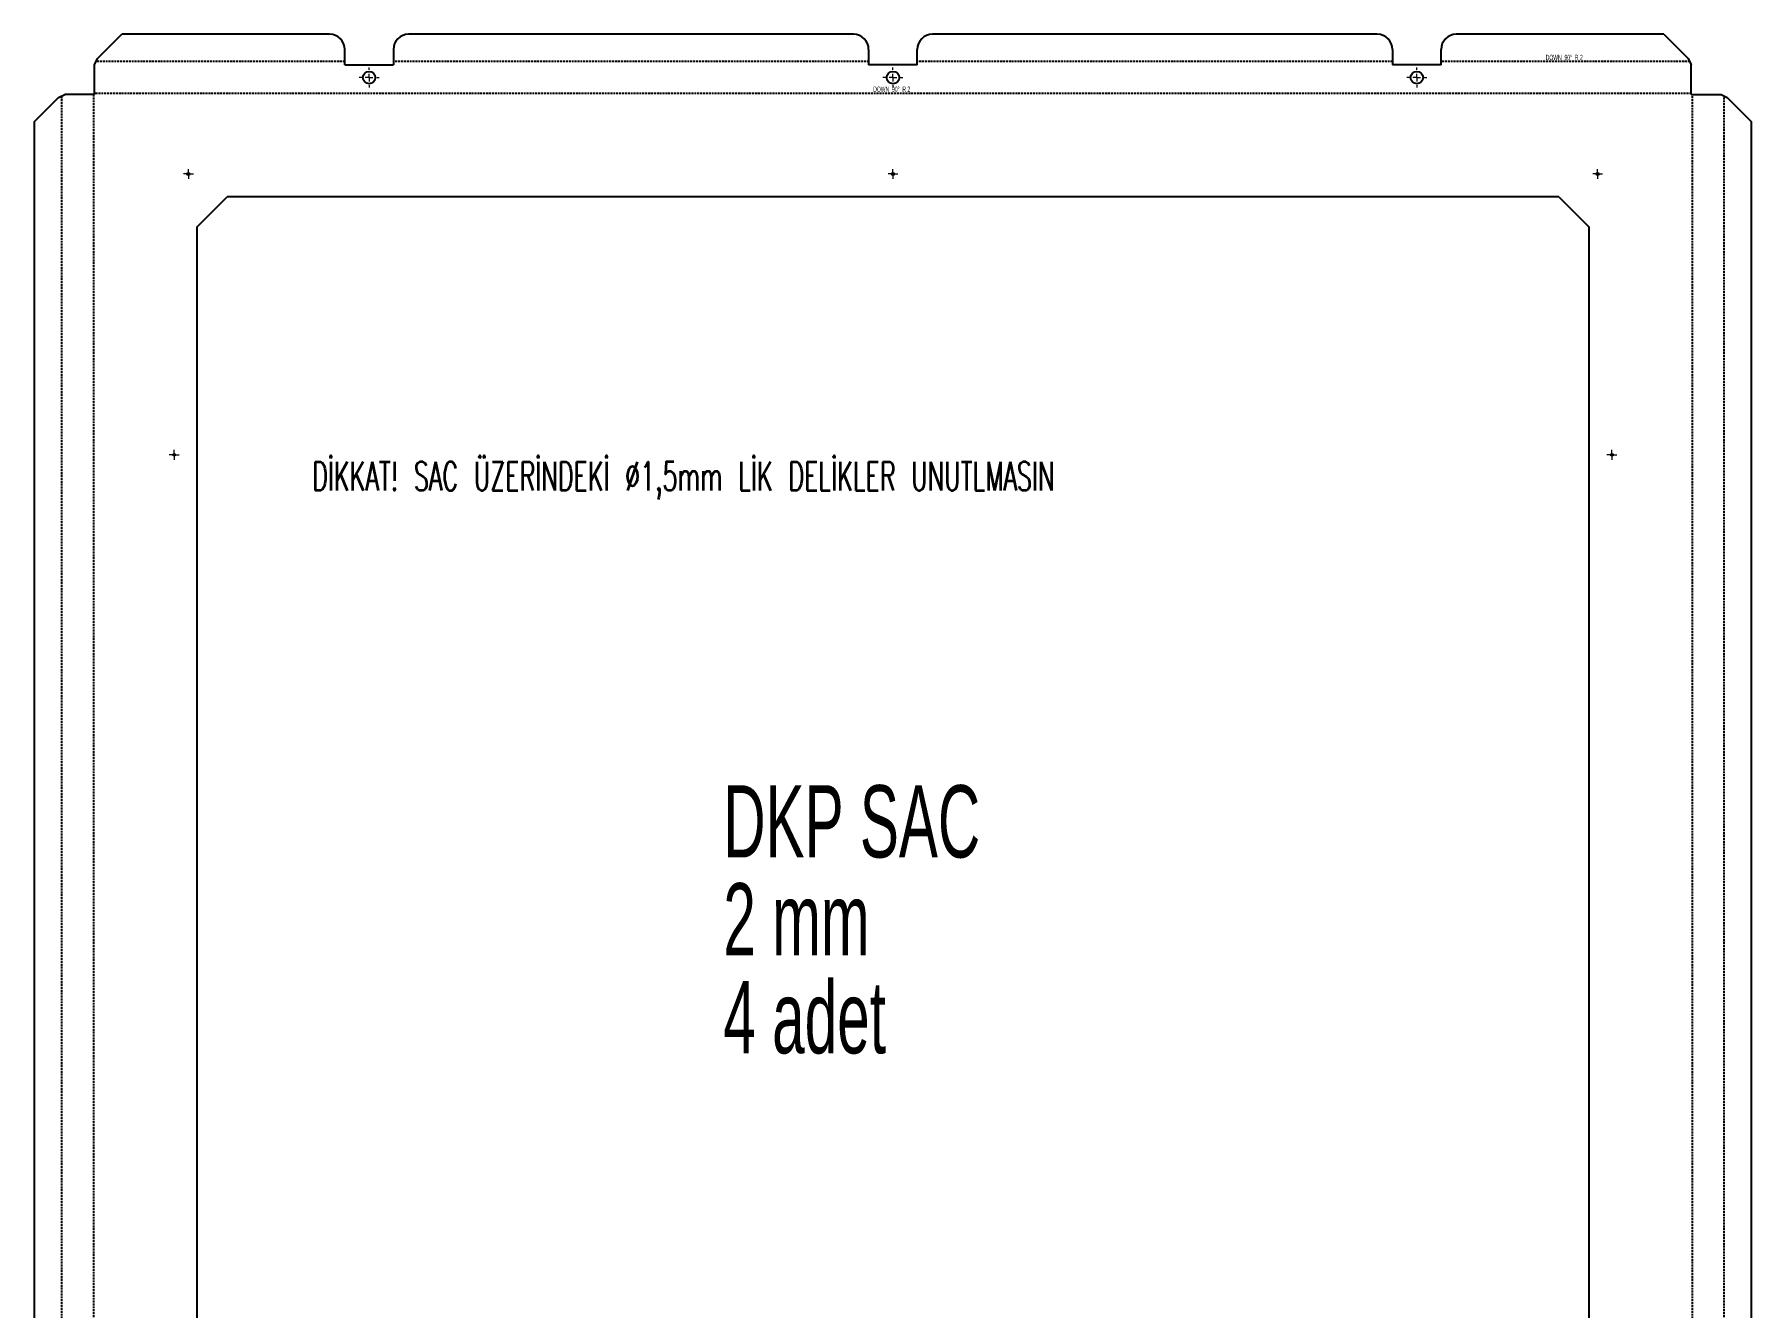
# Model space of a CAD drawing. Header units: millimetres. Extents: x -2617 to -254, y -796 to 1094.
# Drawn here: x -1385 to -254, y 95 to 933 of the extents above; entities that cross this region are included whole.
import ezdxf

# ---------------------------------------------------------------- set-up
doc = ezdxf.new("R2010")
doc.units = ezdxf.units.MM
doc.linetypes.add('HIDDEN', pattern=[1.905, 1.27, -0.635])
doc.styles.add('SLDTEXTSTYLE0', font='TXT', dxfattribs={"width": 0.605})
doc.styles.add('SLDTEXTSTYLE1', font='TXT', dxfattribs={"width": 0.605, "bigfont": 'bigfont'})
doc.styles.add('SLDTEXTSTYLE2', font='TXT', dxfattribs={"width": 0.5675})

# ---------------------------------------------------------------- blocks, each defined once
blk = doc.blocks.new('SW_CENTERMARKSYMBOL_0')
at = {"color": 0, "linetype": 'Continuous', "lineweight": 18}
for p, q in [((-2.5, 0), (-3.25, 0)), ((0, 0), (-2.5, 0)), ((0, 2.5), (0, 3.25)), ((0, 0), (0, 2.5)), ((0, 0), (0, -2.5)), ((0, 0), (2.5, 0)), ((2.5, 0), (3.25, 0)), ((0, -2.5), (0, -3.25))]:
    blk.add_line(p, q, dxfattribs=at)
blk = doc.blocks.new('SW_CENTERMARKSYMBOL_1')
at = {"color": 0, "linetype": 'Continuous', "lineweight": 18}
for p, q in [((-2.5, 0), (-3.25, 0)), ((0, 0), (-2.5, 0)), ((0, 2.5), (0, 3.25)), ((0, 0), (0, 2.5)), ((0, 0), (0, -2.5)), ((0, 0), (2.5, 0)), ((2.5, 0), (3.25, 0)), ((0, -2.5), (0, -3.25))]:
    blk.add_line(p, q, dxfattribs=at)
blk = doc.blocks.new('SW_CENTERMARKSYMBOL_9')
at = {"color": 0, "linetype": 'Continuous', "lineweight": 18}
for p, q in [((-2.5, 0), (-3.25, 0)), ((0, 0), (-2.5, 0)), ((0, 2.5), (0, 3.25)), ((0, 0), (0, 2.5)), ((0, 0), (0, -2.5)), ((0, 0), (2.5, 0)), ((2.5, 0), (3.25, 0)), ((0, -2.5), (0, -3.25))]:
    blk.add_line(p, q, dxfattribs=at)
blk = doc.blocks.new('SW_CENTERMARKSYMBOL_10')
at = {"color": 0, "linetype": 'Continuous', "lineweight": 18}
for p, q in [((-2.5, 0), (-3.25, 0)), ((0, 0), (-2.5, 0)), ((0, 2.5), (0, 3.25)), ((0, 0), (0, 2.5)), ((0, 0), (0, -2.5)), ((0, 0), (2.5, 0)), ((2.5, 0), (3.25, 0)), ((0, -2.5), (0, -3.25))]:
    blk.add_line(p, q, dxfattribs=at)
blk = doc.blocks.new('SW_CENTERMARKSYMBOL_11')
at = {"color": 0, "linetype": 'Continuous', "lineweight": 18}
for p, q in [((-2.5, 0), (-3.25, 0)), ((0, 0), (-2.5, 0)), ((0, 2.5), (0, 3.25)), ((0, 0), (0, 2.5)), ((0, 0), (0, -2.5)), ((0, 0), (2.5, 0)), ((2.5, 0), (3.25, 0)), ((0, -2.5), (0, -3.25))]:
    blk.add_line(p, q, dxfattribs=at)
blk = doc.blocks.new('SW_CENTERMARKSYMBOL_16')
at = {"color": 0, "linetype": 'Continuous', "lineweight": 18}
for p, q in [((-5, 0), (-6.6, 0)), ((0, 0), (-2.5, 0)), ((0, 5), (0, 6.6)), ((0, 0), (0, 2.5)), ((0, 0), (0, -2.5)), ((0, 0), (2.5, 0)), ((5, 0), (6.6, 0)), ((0, -5), (0, -6.6))]:
    blk.add_line(p, q, dxfattribs=at)
blk = doc.blocks.new('SW_CENTERMARKSYMBOL_17')
at = {"color": 0, "linetype": 'Continuous', "lineweight": 18}
for p, q in [((-5, 0), (-6.6, 0)), ((0, 0), (-2.5, 0)), ((0, 5), (0, 6.6)), ((0, 0), (0, 2.5)), ((0, 0), (0, -2.5)), ((0, 0), (2.5, 0)), ((5, 0), (6.6, 0)), ((0, -5), (0, -6.6))]:
    blk.add_line(p, q, dxfattribs=at)
blk = doc.blocks.new('SW_CENTERMARKSYMBOL_18')
at = {"color": 0, "linetype": 'Continuous', "lineweight": 18}
for p, q in [((-5, 0), (-6.6, 0)), ((0, 0), (-2.5, 0)), ((0, 5), (0, 6.6)), ((0, 0), (0, 2.5)), ((0, 0), (0, -2.5)), ((0, 0), (2.5, 0)), ((5, 0), (6.6, 0)), ((0, -5), (0, -6.6))]:
    blk.add_line(p, q, dxfattribs=at)

msp = doc.modelspace()

# ---------------------------------------------------------------- linework, layer by layer
at = {"color": 7, "linetype": 'Continuous', "lineweight": 25}
for p, q in [((-1343.7, 917.3), (-1327.7, 933.3)), ((-1190.9, 933.3), (-1327.7, 933.3)), ((-845.9, 933.3), (-1138.9, 933.3)), ((-500.9, 933.3), (-793.9, 933.3)), ((-312.1, 933.3), (-448.9, 933.3)), ((-312.1, 933.3), (-296.1, 917.3)), ((-1345.7, 913.3), (-1343.7, 917.3)), ((-1180.9, 913.3), (-1180.9, 923.3)), ((-1148.9, 923.3), (-1148.9, 913.3)), ((-835.9, 923.3), (-835.9, 913.3)), ((-803.9, 913.3), (-803.9, 923.3)), ((-490.9, 923.3), (-490.9, 913.3)), ((-458.9, 913.3), (-458.9, 923.3)), ((-296.1, 917.3), (-294.1, 913.3)), ((-1345.7, 893.6), (-1345.7, 913.3)), ((-1180.9, 913.3), (-1148.9, 913.3)), ((-803.9, 913.3), (-835.9, 913.3)), ((-458.9, 913.3), (-490.9, 913.3)), ((-294.1, 893.6), (-294.1, 913.3)), ((-1369.4, 891.6), (-1365.4, 893.6)), ((-1345.7, 893.6), (-1365.4, 893.6)), ((-294.1, 893.6), (-274.4, 893.6)), ((-274.4, 893.6), (-270.4, 891.6)), ((-1385.4, 875.6), (-1369.4, 891.6)), ((-270.4, 891.6), (-254.4, 875.6)), ((-1385.4, 875.6), (-1385.4, -738.5)), ((-254.4, -738.5), (-254.4, 875.6)), ((-1278.4, 806.3), (-1258.4, 826.3)), ((-381.4, 826.3), (-1258.4, 826.3)), ((-381.4, 826.3), (-361.4, 806.3)), ((-1278.4, 806.3), (-1278.4, -669.2)), ((-361.4, -669.2), (-361.4, 806.3))]:
    msp.add_line(p, q, dxfattribs=at)
at = {"color": 7, "linetype": 'HIDDEN'}
for p, q in [((-1180.9, 915.3), (-1344.7, 915.3)), ((-835.9, 915.3), (-1148.9, 915.3)), ((-490.9, 915.3), (-803.9, 915.3)), ((-295.1, 915.3), (-458.9, 915.3)), ((-1346.4, 893.6), (-1346.4, -756.5)), ((-294.1, 894.3), (-1345.7, 894.3)), ((-293.4, -756.5), (-293.4, 893.6)), ((-1367.4, 892.6), (-1367.4, -755.5)), ((-272.4, -755.5), (-272.4, 892.6))]:
    msp.add_line(p, q, dxfattribs=at)
at = {"color": 7, "linetype": 'Continuous', "lineweight": 25}
for centre, radius in [((-1164.9, 904.8), 4.1), ((-819.9, 904.8), 4.1), ((-474.9, 904.8), 4.1), ((-1283.9, 841.3), 0.75), ((-819.9, 841.3), 0.75), ((-355.8, 841.3), 0.75), ((-1293.3, 656.3), 0.75), ((-346.4, 656.3), 0.75)]:
    msp.add_circle(centre, radius, dxfattribs=at)
for centre, start, end in [((-1190.9, 923.3), 0, 90), ((-1138.9, 923.3), 90, 180), ((-845.9, 923.3), 0, 90), ((-793.9, 923.3), 90, 180), ((-500.9, 923.3), 0, 90), ((-448.9, 923.3), 90, 180)]:
    msp.add_arc(centre, 10, start, end, dxfattribs=at)

# ---------------------------------------------------------------- block references
at = {"color": 7, "linetype": 'Continuous', "lineweight": 18}
for name, p in [('SW_CENTERMARKSYMBOL_18', (-1164.9, 904.8)), ('SW_CENTERMARKSYMBOL_16', (-819.9, 904.8)), ('SW_CENTERMARKSYMBOL_17', (-474.9, 904.8)), ('SW_CENTERMARKSYMBOL_0', (-1283.9, 841.3)), ('SW_CENTERMARKSYMBOL_11', (-819.9, 841.3)), ('SW_CENTERMARKSYMBOL_10', (-355.8, 841.3)), ('SW_CENTERMARKSYMBOL_1', (-1293.3, 656.3)), ('SW_CENTERMARKSYMBOL_9', (-346.4, 656.3))]:
    msp.add_blockref(name, p, dxfattribs=at)

# ---------------------------------------------------------------- texts
at = {"color": 7, "linetype": 'Continuous', "lineweight": 0}
for s, insert, char_height, attachment_point, style in [('DOWN  90°  R 2', (-377.8, 919.8), 3.5, 2, 'SLDTEXTSTYLE2'), ('DOWN  90°  R 2', (-820.7, 898.9), 3.5, 2, 'SLDTEXTSTYLE2'), ('DİKKAT! SAC ÜZERİNDEKİ Ø1,5mm LİK DELİKLER UNUTLMASIN', (-1202.5, 651.8), 19.05, 1, 'SLDTEXTSTYLE1'), ('DKP SAC', (-931.6, 438.7), 47.62, 1, 'SLDTEXTSTYLE0'), ('2 mm', (-931.6, 374.2), 47.62, 1, 'SLDTEXTSTYLE0'), ('4 adet', (-931.6, 309.7), 47.62, 1, 'SLDTEXTSTYLE0')]:
    msp.add_mtext(s, dxfattribs=dict(at, insert=insert, char_height=char_height, attachment_point=attachment_point, style=style))

doc.saveas('drawing.dxf')
